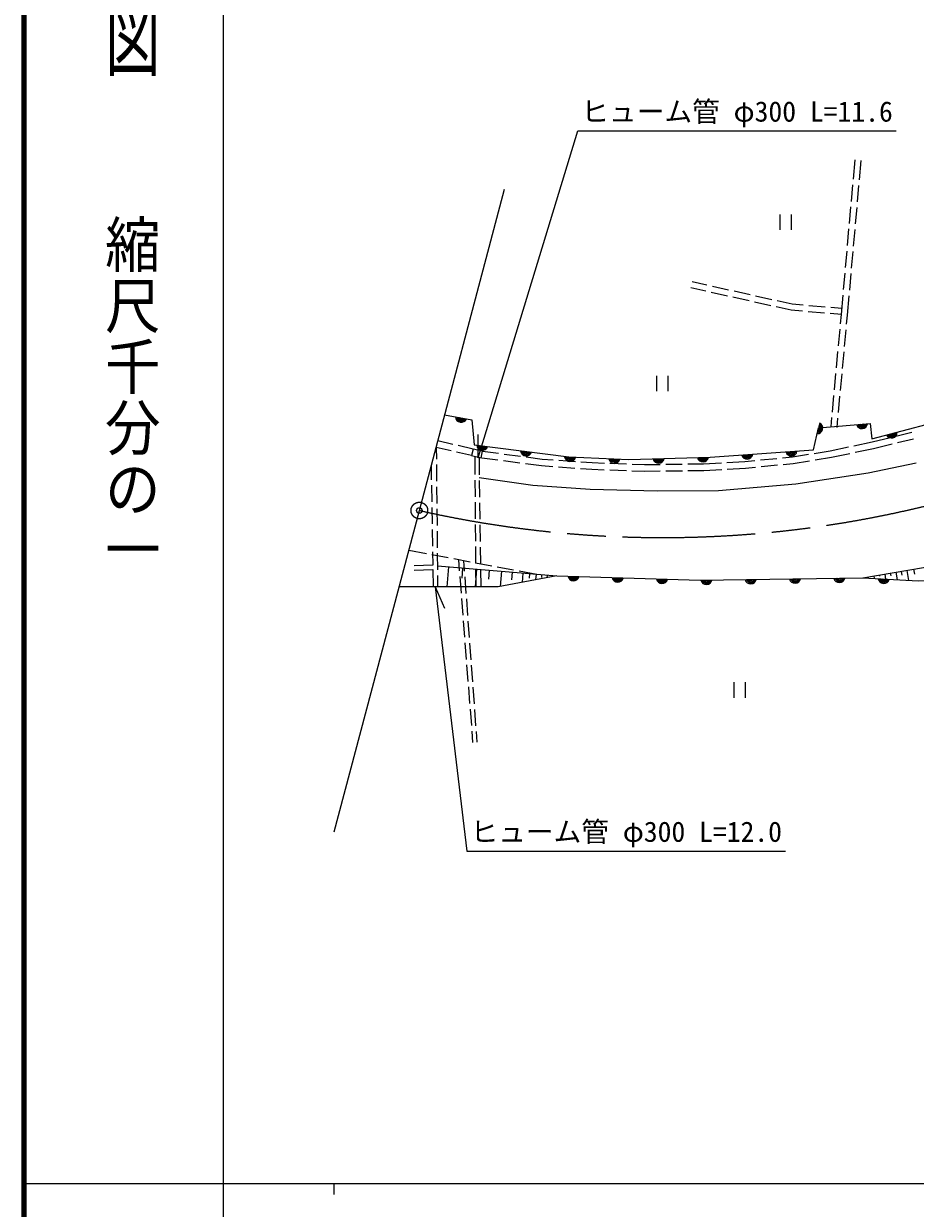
# Model space of a CAD drawing. Units: millimetres, scale not verified. Extents: x 40000 to 680000, y 20000 to 380000.
# Drawn here: x 40000 to 120462, y 202759 to 309676 of the extents above; entities that cross this region are included whole.
import ezdxf
from ezdxf.enums import TextEntityAlignment as Align

# ---------------------------------------------------------------- set-up
doc = ezdxf.new("R2010")
doc.units = ezdxf.units.MM
doc.header["$LTSCALE"] = 1000
doc.header["$PDMODE"] = 32
doc.header["$PDSIZE"] = 500
doc.linetypes.add('CHAIN', pattern=[18.5, 12, -1.5, 3.5, -1.5])
for name, color, linetype, lineweight in [('M-BMK', 2, 'CHAIN', 13), ('M-BMK-OTRS', 5, 'Continuous', 25), ('M-STR-HTXT', 7, 'Continuous', 13), ('M-TTL', 2, 'Continuous', 140), ('M-TTL-BAND', 7, 'Continuous', 25), ('M-WORK', 1, 'Continuous', 13)]:
    doc.layers.add(name, color=color, linetype=linetype, lineweight=lineweight)
doc.layers.add('M-OTRS', color=6, linetype='Continuous')
doc.styles.add('@ＭＳ ゴシック', font='')
doc.styles.add('ＭＳ ゴシック', font='')
doc.styles.get('@ＭＳ ゴシック').set_extended_font_data('@MS Gothic')
doc.styles.get('ＭＳ ゴシック').set_extended_font_data('MS Gothic')

msp = doc.modelspace()

# ---------------------------------------------------------------- linework, layer by layer
at = {"layer": 'M-BMK'}
msp.add_circle((75706, 265739), 750, dxfattribs=at)
msp.add_arc((97665, 363298), 100000, 257.31497, 296.17959, dxfattribs=at)
at = {"layer": 'M-BMK-OTRS'}
for p, q in [((75706, 265739), (83379, 294741)), ((68032, 236737), (75706, 265739))]:
    msp.add_line(p, q, dxfattribs=at)
at = {"layer": 'M-OTRS'}
msp.add_point((75706, 265739), dxfattribs=at)
at = {"layer": 'M-STR-HTXT'}
for p, q in [((81000, 270500), (81010, 272588)), ((77138, 258842), (77972, 256928))]:
    msp.add_line(p, q, dxfattribs=at)
for points in [[(81000, 270500), (90000, 300000), (118750, 300000)], [(77138, 258842), (80000, 235000), (108750, 235000)]]:
    msp.add_lwpolyline(points, dxfattribs=at)
at = {"layer": 'M-TTL'}
msp.add_line((40000, 380000), (40000, 20000), dxfattribs=at)
at = {"layer": 'M-TTL-BAND'}
for p, q in [((58000, 370000), (58000, 20000)), ((40000, 205000), (579000, 205000)), ((68000, 205000), (68000, 204000))]:
    msp.add_line(p, q, dxfattribs=at)
at = {"layer": 'M-WORK'}
for p, q in [((114874, 295632), (115028, 297374)), ((115422, 295583), (115576, 297325)), ((114698, 293640), (114830, 295134)), ((115245, 293591), (115378, 295085)), ((114521, 291648), (114653, 293142)), ((115069, 291599), (115201, 293093)), ((108245, 292466), (108245, 291066)), ((109295, 291066), (109295, 292466)), ((114345, 289656), (114477, 291150)), ((114893, 289607), (115025, 291101)), ((114168, 287663), (114301, 289158)), ((114716, 287614), (114849, 289109)), ((113992, 285671), (114124, 287165)), ((114540, 285622), (114672, 287116)), ((101560, 285533), (100203, 285838)), ((101662, 286074), (100323, 286375)), ((103614, 285636), (102150, 285965)), ((105565, 285198), (104102, 285527)), ((103512, 285095), (102048, 285424)), ((105463, 284657), (104000, 284986)), ((107415, 284219), (105951, 284548)), ((107517, 284760), (106053, 285088)), ((109344, 284350), (108004, 284650)), ((113794, 283432), (113948, 285173)), ((114342, 283382), (114496, 285124)), ((109260, 283805), (107903, 284110)), ((110281, 283721), (109260, 283805)), ((110345, 284267), (109344, 284350)), ((112275, 283557), (110780, 283680)), ((112339, 284103), (110844, 284226)), ((113794, 283432), (112773, 283516)), ((113839, 283980), (112837, 284062)), ((113716, 282592), (113794, 283432)), ((114264, 282542), (114342, 283382)), ((113532, 280600), (113670, 282094)), ((114079, 280550), (114218, 282044)), ((113347, 278609), (113486, 280102)), ((113895, 278559), (114033, 280052)), ((113163, 276617), (113301, 278111)), ((113711, 276567), (113849, 278061)), ((97096, 277900), (97096, 276500)), ((98146, 276500), (98146, 277900)), ((112978, 274626), (113117, 276120)), ((113526, 274576), (113664, 276069)), ((112855, 273288), (112932, 274128)), ((113402, 273237), (113480, 274078)), ((118707, 272448), (120164, 272802)), ((78714, 271705), (77365, 272012)), ((80549, 271288), (79201, 271594)), ((114924, 271581), (116571, 271929)), ((116571, 271929), (118221, 272330)), ((116704, 271344), (118370, 271749)), ((118855, 271867), (120313, 272221)), ((78581, 271120), (77233, 271426)), ((77233, 271426), (77243, 270384)), ((80416, 270703), (79068, 271009)), ((80549, 271288), (80416, 270703)), ((80416, 270703), (81286, 270506)), ((81418, 271091), (80549, 271288)), ((80750, 268984), (80738, 270630)), ((81089, 270550), (81110, 268944)), ((81286, 270506), (81418, 271091)), ((81418, 271091), (82863, 270900)), ((83359, 270835), (84846, 270639)), ((85342, 270574), (86787, 270384)), ((108473, 270493), (109378, 270579)), ((109378, 270579), (110836, 270815)), ((111330, 270894), (112788, 271130)), ((111423, 270302), (112898, 270540)), ((112788, 271130), (114435, 271478)), ((112898, 270540), (114556, 270890)), ((115045, 270993), (116704, 271344)), ((76764, 269739), (76786, 268520)), ((77248, 269884), (77263, 268384)), ((81340, 270496), (82794, 270304)), ((83290, 270239), (84777, 270043)), ((85272, 269978), (86726, 269787)), ((86726, 269787), (87749, 269714)), ((86787, 270384), (87795, 270312)), ((88248, 269679), (89744, 269573)), ((88294, 270277), (89790, 270171)), ((90243, 269537), (91265, 269465)), ((90289, 270136), (91298, 270064)), ((91265, 269465), (92391, 269423)), ((91298, 270064), (92411, 270022)), ((92910, 270004), (94409, 269947)), ((94909, 269928), (96022, 269887)), ((96022, 269887), (97436, 269905)), ((97936, 269912), (99436, 269932)), ((99936, 269939), (101350, 269958)), ((101350, 269958), (102965, 270050)), ((101371, 269358), (102999, 269451)), ((103465, 270078), (105080, 270171)), ((103498, 269479), (105125, 269572)), ((105080, 270171), (105985, 270257)), ((105125, 269572), (106045, 269660)), ((106482, 270304), (107976, 270446)), ((106543, 269707), (108036, 269849)), ((108534, 269896), (109454, 269984)), ((109454, 269984), (110929, 270222)), ((116221, 269132), (120536, 270038)), ((80764, 266984), (80754, 268484)), ((81113, 268704), (85957, 268040)), ((81116, 268444), (81136, 266944)), ((92891, 269404), (94389, 269347)), ((94889, 269329), (96015, 269286)), ((96015, 269286), (97443, 269305)), ((97943, 269312), (99443, 269332)), ((99943, 269339), (101371, 269358)), ((109667, 268146), (116221, 269132)), ((76795, 268020), (76821, 266521)), ((77268, 267884), (77282, 266384)), ((85957, 268040), (91125, 267667)), ((91125, 267667), (97172, 267507)), ((97172, 267507), (102687, 267534)), ((102687, 267534), (109667, 268146)), ((80779, 264984), (80768, 266484)), ((81143, 266444), (81163, 264944)), ((76830, 266021), (76857, 264521)), ((77287, 265884), (77302, 264384)), ((80793, 262984), (80782, 264484)), ((81169, 264444), (81189, 262944)), ((76866, 264021), (76892, 262521)), ((77307, 263884), (77322, 262384)), ((74758, 262155), (76351, 261856)), ((76901, 262021), (76923, 260802)), ((80807, 260984), (80797, 262484)), ((81196, 262444), (81216, 260944)), ((76843, 261763), (78317, 261486)), ((77327, 261884), (77342, 260384)), ((78808, 261394), (80282, 261117)), ((79230, 261315), (79310, 260280)), ((79692, 261228), (79763, 260253)), ((80774, 261025), (82248, 260748)), ((76923, 260802), (75239, 260748)), ((75239, 260339), (76930, 260411)), ((76930, 260411), (76957, 258842)), ((77338, 260740), (88119, 259834)), ((77347, 259884), (77357, 258842)), ((78335, 260656), (78182, 258841)), ((79605, 260549), (79529, 259642)), ((80876, 260442), (80741, 258838)), ((80823, 258838), (80811, 260484)), ((81222, 260444), (81243, 258838)), ((81999, 260348), (81931, 259546)), ((82739, 260655), (84214, 260378)), ((88119, 259834), (82822, 258836)), ((83122, 260254), (83006, 258871)), ((84090, 260172), (84032, 259481)), ((84705, 260286), (86298, 259987)), ((85058, 260091), (84987, 259244)), ((85651, 260041), (85616, 259617)), ((86244, 259991), (86201, 259472)), ((86743, 259949), (86721, 259690)), ((87241, 259907), (87220, 259664)), ((87739, 259866), (87729, 259744)), ((115739, 259660), (122613, 260829)), ((116725, 259828), (116763, 259603)), ((117218, 259912), (117237, 259799)), ((117711, 259996), (117787, 259546)), ((118204, 260079), (118242, 259854)), ((118697, 260163), (118811, 259488)), ((119190, 260247), (119247, 259910)), ((119683, 260331), (119836, 259431)), ((120312, 260438), (120389, 259988)), ((82822, 258836), (73882, 258846)), ((79349, 259782), (79466, 258286)), ((79800, 259754), (79909, 258258)), ((79504, 257788), (79621, 256292)), ((79946, 257759), (80055, 256263)), ((79660, 255794), (79776, 254298)), ((80091, 255765), (80201, 254268)), ((79815, 253800), (79932, 252304)), ((80237, 253770), (80346, 252274)), ((79970, 251806), (80087, 250310)), ((80383, 251775), (80492, 250279)), ((104098, 250241), (104098, 248841)), ((105148, 248841), (105148, 250241)), ((80126, 249812), (80242, 248316)), ((80529, 249780), (80638, 248284)), ((80281, 247818), (80398, 246322)), ((80674, 247786), (80784, 246290)), ((80436, 245824), (80517, 244789)), ((80820, 245791), (80891, 244816))]:
    msp.add_line(p, q, dxfattribs=at)
for points in [[(77987, 274361), (80439, 273935), (80652, 271661), (89203, 270569), (94611, 270329), (101938, 270543), (111289, 271200), (111715, 273189), (116404, 273597), (116546, 272212), (127504, 275107), (133667, 277371), (141233, 281234), (150903, 286296), (161000, 291544)], [(88119, 259834), (101033, 259441), (115739, 259660), (120734, 259381), (124531, 259461), (128487, 259900), (132043, 260579)]]:
    msp.add_lwpolyline(points, dxfattribs=at)
for centre, radius, start, end in [((79484, 274215), 512, 182.81363, 337.45287), ((79484, 274215), 410, 186.05893, 334.20757), ((79484, 274215), 308, 191.59338, 328.67312), ((79484, 274215), 205, 203.41664, 316.84986), ((111596, 273170), 512, 270.58563, 65.22486), ((111596, 273170), 410, 273.83092, 61.97956), ((111596, 273170), 308, 279.36537, 56.44512), ((111596, 273170), 205, 291.18863, 44.62185), ((115646, 273644), 512, 197.65949, 352.29872), ((115646, 273644), 410, 200.90479, 349.05343), ((115646, 273644), 308, 206.43923, 343.51898), ((115646, 273644), 205, 218.2625, 331.69572), ((118313, 272795), 512, 207.47878, 2.11802), ((118313, 272795), 410, 210.72408, 358.87272), ((118313, 272795), 308, 216.25853, 353.33827), ((118313, 272795), 205, 228.08179, 341.51501), ((81389, 271681), 512, 185.40164, 340.04087), ((81389, 271681), 410, 188.64694, 336.79558), ((81389, 271681), 308, 194.18139, 331.26113), ((81389, 271681), 205, 206.00465, 319.43787), ((85356, 271174), 512, 185.40164, 340.04087), ((85356, 271174), 410, 188.64694, 336.79558), ((85356, 271174), 308, 194.18139, 331.26113), ((85356, 271174), 205, 206.00465, 319.43787), ((89316, 270677), 512, 190.14184, 344.78107), ((89316, 270677), 410, 193.38714, 341.53578), ((89316, 270677), 308, 198.92158, 336.00133), ((89316, 270677), 205, 210.74484, 324.17807), ((101299, 270637), 512, 194.3467, 348.98593), ((101299, 270637), 410, 197.592, 345.74064), ((101299, 270637), 308, 203.12644, 340.20619), ((101299, 270637), 205, 214.94971, 328.38293), ((105286, 270891), 512, 196.70026, 351.33949), ((105286, 270891), 410, 199.94556, 348.0942), ((105286, 270891), 308, 205.48, 342.55975), ((105286, 270891), 205, 217.30326, 330.73649), ((109276, 271171), 512, 196.70026, 351.33949), ((109276, 271171), 410, 199.94556, 348.0942), ((109276, 271171), 308, 205.48, 342.55975), ((109276, 271171), 205, 217.30326, 330.73649), ((93312, 270500), 512, 190.14184, 344.78107), ((93312, 270500), 410, 193.38714, 341.53578), ((93312, 270500), 308, 198.92158, 336.00133), ((93312, 270500), 205, 210.74484, 324.17807), ((97301, 270520), 512, 194.3467, 348.98593), ((97301, 270520), 410, 197.592, 345.74064), ((97301, 270520), 308, 203.12644, 340.20619), ((97301, 270520), 205, 214.94971, 328.38293), ((89622, 259900), 512, 190.93752, 345.57676), ((89622, 259900), 410, 194.18282, 342.33146), ((89622, 259900), 308, 199.71727, 336.79701), ((89622, 259900), 205, 211.54053, 324.97375), ((93620, 259779), 512, 190.93752, 345.57676), ((93620, 259779), 410, 194.18282, 342.33146), ((93620, 259779), 308, 199.71727, 336.79701), ((93620, 259779), 205, 211.54053, 324.97375), ((97618, 259657), 512, 190.93752, 345.57676), ((97618, 259657), 410, 194.18282, 342.33146), ((97618, 259657), 308, 199.71727, 336.79701), ((97618, 259657), 205, 211.54053, 324.97375), ((101612, 259562), 512, 193.53664, 348.17588), ((101612, 259562), 410, 196.78194, 344.93058), ((101612, 259562), 308, 202.31639, 339.39613), ((101612, 259562), 205, 214.13965, 327.57287), ((105611, 259622), 512, 193.53664, 348.17588), ((105611, 259622), 410, 196.78194, 344.93058), ((105611, 259622), 308, 202.31639, 339.39613), ((105611, 259622), 205, 214.13965, 327.57287), ((109611, 259681), 512, 193.53664, 348.17588), ((109611, 259681), 410, 196.78194, 344.93058), ((109611, 259681), 308, 202.31639, 339.39613), ((109611, 259681), 205, 214.13965, 327.57287), ((113610, 259741), 512, 193.53664, 348.17588), ((113610, 259741), 410, 196.78194, 344.93058), ((113610, 259741), 308, 202.31639, 339.39613), ((113610, 259741), 205, 214.13965, 327.57287), ((117615, 259668), 512, 189.47517, 344.1144), ((117615, 259668), 410, 192.72046, 340.8691), ((117615, 259668), 308, 198.25491, 335.33466), ((117615, 259668), 205, 210.07817, 323.51139)]:
    msp.add_arc(centre, radius, start, end, dxfattribs=at)

# ---------------------------------------------------------------- texts
at = {"layer": 'M-STR-HTXT', "style": 'ＭＳ ゴシック'}
for s, p in [('ヒューム管 φ300 L=11.6', (104375, 301750)), ('ヒューム管 φ300 L=12.0', (94375, 236750))]:
    msp.add_text(s, height=1833, dxfattribs=at).set_placement(p, align=Align.MIDDLE_CENTER)
at = {"layer": 'M-TTL-BAND', "style": '@ＭＳ ゴシック'}
for s, width, p in [('平  面  図', 1.55, (49777, 323975)), ('縮尺千分の一', 1.1, (49777, 276030))]:
    msp.add_text(s, height=3666, rotation=270, dxfattribs=dict(at, width=width)).set_placement(p, align=Align.MIDDLE_CENTER)

doc.saveas('drawing.dxf')
